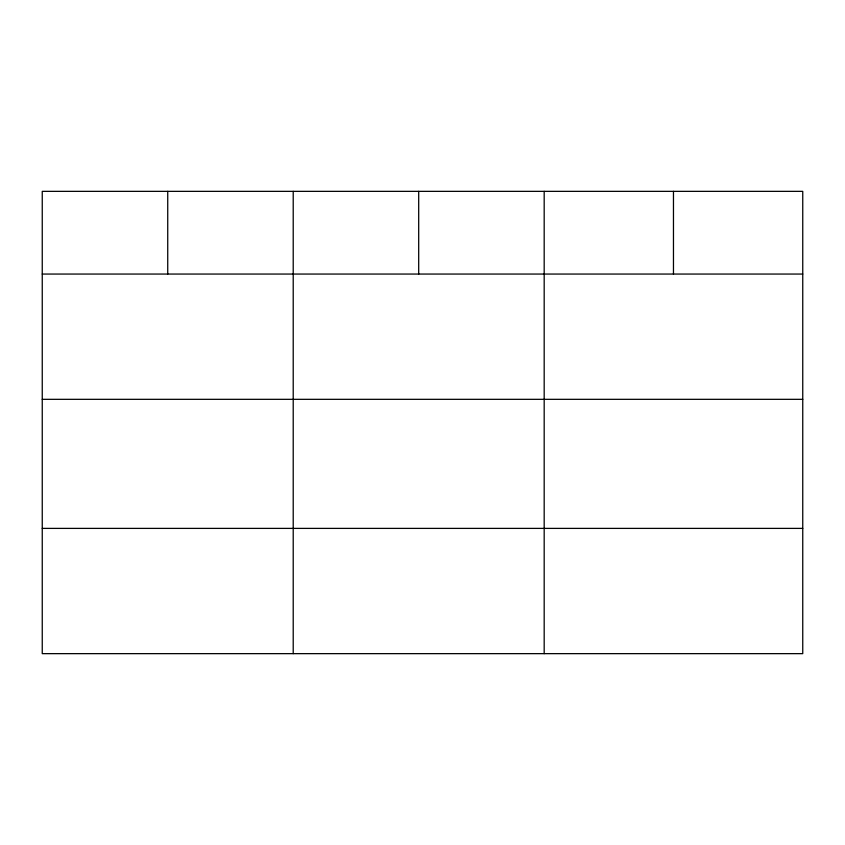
<?xml version="1.0" encoding="UTF-8"?>
<svg xmlns="http://www.w3.org/2000/svg" width="845" height="845" viewBox="0 0 845 845"><rect width="100%" height="100%" fill="white"/><g stroke="black" fill="none" stroke-linecap="round" stroke-linejoin="round"><path stroke-width="1.27" d="M802.75 399.326L802.75 191.35L42.25 191.35L42.25 653.65L802.75 653.65L802.75 399.326L42.25 399.326M42.25 274.055L802.75 274.055M42.25 528.389L802.75 528.389M673.465 191.35L673.465 274.055M544.18 191.35L544.18 653.65M418.697 191.35L418.697 274.055M293.215 191.35L293.215 653.65M167.732 191.35L167.732 274.055"/></g></svg>
